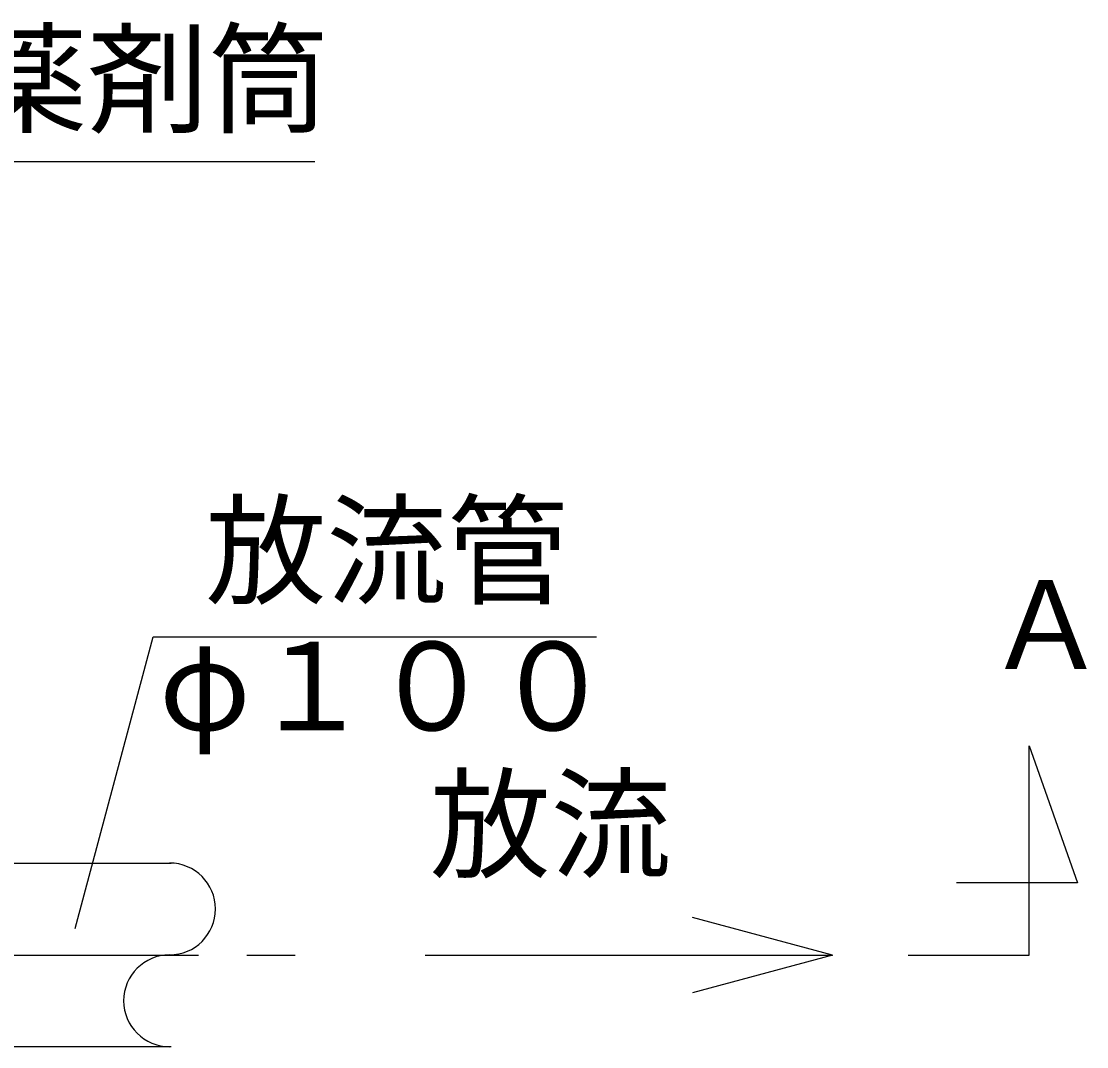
# Model space of a CAD drawing. Units: millimetres, scale not verified. Extents: x -9571 to 7747, y -6704 to 5373.
# Drawn here: x -4309 to -3648, y 566 to 1203 of the extents above; entities that cross this region are included whole.
import ezdxf
from ezdxf.enums import TextEntityAlignment as Align

# ---------------------------------------------------------------- set-up
doc = ezdxf.new("R2010")
doc.units = ezdxf.units.MM
doc.header["$LTSCALE"] = 30
doc.linetypes.add('CHAIN1', pattern=[8, 5, -1, 1, -1])
for name, color, linetype, lineweight in [('0-0_0', 4, 'Continuous', 25), ('0-1_00クル-フ-0躯体', 3, 'Continuous', 25), ('1-4_outer tank', 3, 'Continuous', 25)]:
    doc.layers.add(name, color=color, linetype=linetype, lineweight=lineweight)
doc.styles.add('MS Gothic', font='')
doc.styles.get('MS Gothic').set_extended_font_data('MS Gothic')

msp = doc.modelspace()

# ---------------------------------------------------------------- linework, layer by layer
at = {"layer": '0-0_0'}
msp.add_lwpolyline([(-4127.15, 1115.67), (-4353.23, 1115.67), (-4783.46, 579.81)], dxfattribs=at)
at = {"layer": '0-1_00クル-フ-0躯体', "color": 4}
for p, q in [((-4275.95, 639.83), (-4227.46, 820.85)), ((-4227.46, 820.85), (-3952.33, 820.85))]:
    msp.add_line(p, q, dxfattribs=at)
at = {"layer": '0-1_00クル-フ-0躯体'}
for p, q in [((-4388.56, 680.37), (-4216.41, 680.37)), ((-3805.87, 623.19), (-3892.81, 646.48)), ((-4216.41, 566.37), (-4388.56, 566.37))]:
    msp.add_line(p, q, dxfattribs=at)
for points in [[(-3758.79, 623.19), (-3683.79, 623.19), (-3683.79, 753.19), (-3653.79, 668.19), (-3728.79, 668.19)], [(-4058.62, 623.19), (-3805.87, 623.19), (-3892.81, 599.89)]]:
    msp.add_lwpolyline(points, dxfattribs=at)
for centre, start, end in [((-4217.35, 651.87), 270, 90), ((-4217.35, 594.87), 90, 270)]:
    msp.add_arc(centre, 28.5, start, end, dxfattribs=at)
at = {"layer": '1-4_outer tank', "linetype": 'CHAIN1'}
msp.add_line((-6269.42, 623.19), (-4128.42, 623.19), dxfattribs=at)

# ---------------------------------------------------------------- texts
at = {"layer": '0-1_00クル-フ-0躯体', "color": 4, "style": 'MS Gothic'}
for s, p in [('薬剤筒', (-4343.29, 1123.08)), ('放流管', (-4195.04, 830.39)), ('Ａ', (-3710.48, 784.42)), ('φ１００', (-4223.82, 746.27)), ('放流', (-4055.76, 660.45))]:
    msp.add_text(s, height=54.99, dxfattribs=at).set_placement(p, align=Align.BOTTOM_LEFT)

doc.saveas('drawing.dxf')
